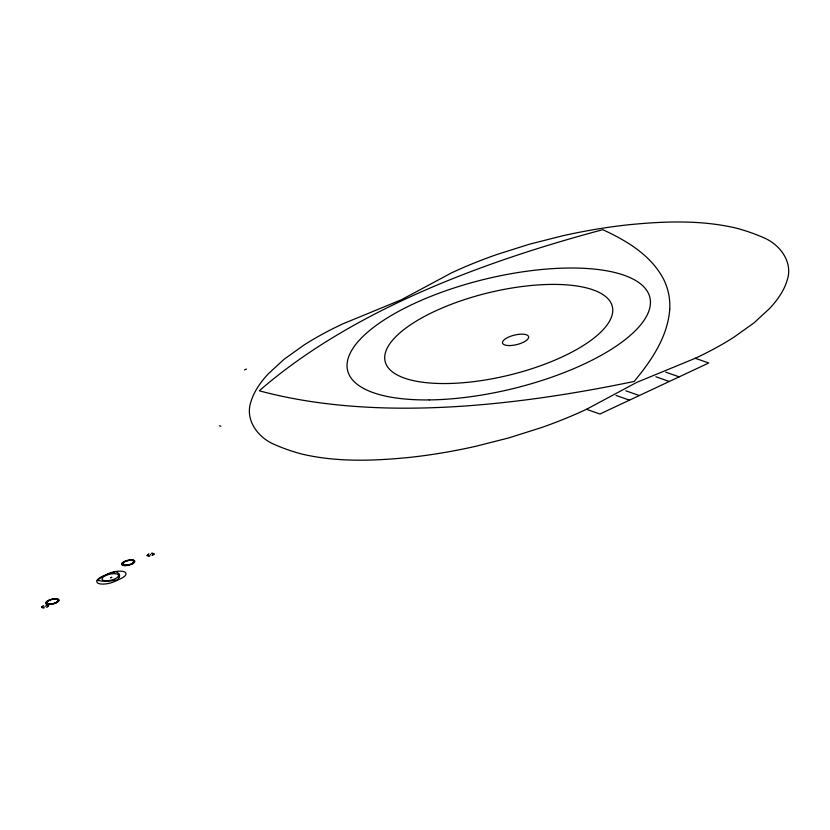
<?xml version="1.0" encoding="UTF-8"?>
<svg xmlns="http://www.w3.org/2000/svg" width="830" height="830" viewBox="0 0 830 830"><rect width="100%" height="100%" fill="white"/><g stroke="black" fill="none" stroke-linecap="round" stroke-linejoin="round"><path stroke-width="1.25" d="M46.916 602.663L46.874 602.777A2.096 0.757 -13.6 0 0 46.304 602.995L46.293 603.088A2.096 0.757 -13.6 0 0 46.905 603.026L47.009 603.109M122.674 563.923L122.612 563.954A2.096 0.757 -13.6 0 0 122.052 564.161L122.041 564.255A2.096 0.757 -13.6 0 0 122.664 564.182L122.767 564.276M133.734 561.62L133.796 561.547A2.096 0.757 -13.6 0 0 134.346 561.339L134.367 561.329A2.096 0.757 -13.6 0 0 133.744 561.308L133.64 561.225M43.741 607.892L44.291 607.788M46.407 604.966L45.837 605.174M149.275 556.152L149.857 555.893M122.062 563.746L122.041 563.84A2.096 0.757 -13.6 0 0 122.612 563.819M46.314 602.58L46.304 602.632A2.096 0.757 -13.6 0 0 46.864 602.663M57.882 600.837L57.903 600.785A2.096 0.757 -13.6 0 1 58.411 600.93L58.432 600.93M133.64 562.003L133.703 561.931A2.096 0.757 -13.6 0 0 134.315 561.754L134.367 561.661A2.096 0.757 -13.6 0 0 133.786 561.671M152.793 553.237L152.17 553.34M122.218 563.394L122.29 563.3A2.096 0.757 -13.6 0 0 122.736 563.425M42.942 607.788L43.502 607.757M151.88 553.32L151.402 553.288M47.134 605.205L46.677 605.163M148.539 555.893L148.995 555.934M57.395 601.968L57.529 601.864A2.096 0.757 -13.6 0 0 57.166 601.74L57.322 601.594A2.096 0.757 -13.6 0 0 57.944 601.501L58.069 601.397A2.096 0.757 -13.6 0 0 57.623 601.314L57.716 601.179A2.096 0.757 -13.6 0 0 58.339 601.034M123.255 562.366L123.12 562.47A2.096 0.757 -13.6 0 0 123.483 562.595L123.348 562.73A2.096 0.757 -13.6 0 0 122.705 562.833L122.581 562.937A2.096 0.757 -13.6 0 0 123.027 563.01L122.954 563.145A2.096 0.757 -13.6 0 0 122.311 563.29M56.731 602.03L56.554 602.144A2.096 0.757 -13.6 0 1 56.845 602.31L56.679 602.414A2.096 0.757 -13.6 0 1 56.118 602.424M123.919 562.304L124.095 562.19A2.096 0.757 -13.6 0 1 123.805 562.014L123.971 561.91A2.096 0.757 -13.6 0 1 124.531 561.9M42.423 607.581L42.797 607.674M47.767 605.34L47.383 605.257M147.958 555.737L148.311 555.83M153.197 553.548L152.959 553.392M48.846 600.733L49.043 600.63A2.096 0.757 -13.6 0 1 48.866 600.412L49.063 600.318A2.096 0.757 -13.6 0 1 49.561 600.36M124.593 561.9L124.801 561.796A2.096 0.757 -13.6 0 1 124.625 561.578L124.811 561.485M56.056 602.435L55.952 602.487A2.096 0.757 -13.6 0 1 56.025 602.746L55.932 602.808M131.711 563.653L131.607 563.705A2.096 0.757 -13.6 0 1 131.783 563.912L131.68 563.975M586.478 409.304L636.797 382.35L695.281 358.29A213.86 77.688 -13.6 0 0 733.782 337.312L753.972 322.891L769.649 308.459A228.219 82.896 -13.6 0 0 787.016 280.685C793.636 262.145 779.65 243.947 762.812 237.349A344.585 125.174 -13.6 0 0 736.988 228.302C701.257 219.743 664.021 221.216 627.729 224.857A228.219 82.896 -13.6 0 0 562.429 235.834L529.467 244.207L497.201 254.395A213.86 77.688 -13.6 0 0 451.572 272.863L401.274 299.806L342.769 323.887A213.86 77.688 -13.6 0 0 304.268 344.855L284.078 359.276L268.401 373.708A228.219 82.896 -13.6 0 0 251.034 401.492C244.414 420.022 258.4 438.219 275.238 444.818A344.585 125.174 -13.6 0 0 301.062 453.865C336.793 462.424 374.029 460.951 410.321 457.32A228.219 82.896 -13.6 0 0 475.621 446.333L508.583 437.96L540.849 427.782A213.86 77.688 -13.6 0 0 586.478 409.304L599.924 414.014L708.727 363.001L695.281 358.29M244.497 369.962L246.469 369.039M55.268 602.808L55.039 602.902A2.096 0.757 -13.6 0 1 55.102 603.151L54.884 603.244M150.438 554.492L150.728 554.679M45.235 606.606L44.945 606.419M147.667 555.446L147.128 555.695L147.833 555.633M153.612 553.776L153.353 553.631M42.133 607.301L41.614 607.529L42.288 607.477M47.995 605.651L48.545 605.402L47.901 605.454M131.939 560.406L131.804 560.395A2.096 0.757 -13.6 0 0 131.897 560.094L131.804 560.084M126.492 561.101L126.243 561.184A2.096 0.757 -13.6 0 0 125.787 561.09L125.558 561.163A2.096 0.757 -13.6 0 0 125.6 561.381M57.976 600.764L57.955 600.764A2.096 0.757 -13.6 0 0 58.556 600.588L58.608 600.495A2.096 0.757 -13.6 0 0 58.038 600.505L58.038 600.38A2.096 0.757 -13.6 0 0 58.598 600.173L58.608 600.121A2.096 0.757 -13.6 0 0 57.986 600.142L57.903 600.1M123.794 564.971L124.002 565.002A2.096 0.757 -13.6 0 0 123.712 565.292L123.857 565.334A2.096 0.757 -13.6 0 0 124.427 565.106M56.834 599.374L56.637 599.333A2.096 0.757 -13.6 0 0 56.938 599.042L56.793 599.001A2.096 0.757 -13.6 0 0 56.222 599.218L55.952 599.218M133.132 560.738L132.956 560.675A2.096 0.757 -13.6 0 0 133.36 560.385L133.246 560.333A2.096 0.757 -13.6 0 0 132.634 560.52L132.395 560.499A2.096 0.757 -13.6 0 0 132.696 560.209L132.551 560.167M57.405 599.561L57.208 599.519A2.096 0.757 -13.6 0 0 57.602 599.229M127.177 560.883L127.436 560.821A2.096 0.757 -13.6 0 1 127.613 560.53L127.851 560.468A2.096 0.757 -13.6 0 1 128.09 560.624L128.401 560.603M53.473 603.441L53.213 603.514A2.096 0.757 -13.6 0 1 53.037 603.794L52.798 603.866A2.096 0.757 -13.6 0 1 52.56 603.711L52.249 603.732M147.616 555.114L147.024 555.291L147.595 555.332M153.54 554.16L154.173 553.88L153.591 553.932M42.102 606.948L41.5 607.176L42.112 607.166M48.026 605.993L48.659 605.713L48.047 605.776M128.266 564.846L128.007 564.898A2.096 0.757 -13.6 0 1 127.716 565.189L127.478 565.24A2.096 0.757 -13.6 0 1 127.332 565.054L127.052 565.054M52.383 599.488L52.643 599.436A2.096 0.757 -13.6 0 1 52.933 599.146L53.172 599.094M47.58 601.574L47.601 601.563A2.096 0.757 -13.6 0 0 46.957 601.667L46.885 601.719A2.096 0.757 -13.6 0 0 47.279 601.843L47.206 601.989A2.096 0.757 -13.6 0 0 46.553 602.134L46.47 602.227A2.096 0.757 -13.6 0 0 46.988 602.269M147.875 554.71L147.709 554.959M153.28 554.554L153.996 554.347L153.477 554.305M42.361 606.543L42.174 606.792M47.767 606.388L48.026 606.139M53.597 599.281L53.348 599.312A2.096 0.757 -13.6 0 0 53.182 599.094M123.867 562.315L123.888 562.315A2.096 0.757 -13.6 0 0 123.276 562.366M56.751 602.02L56.782 602.02A2.096 0.757 -13.6 0 0 57.374 601.968M129.77 560.136L129.988 560.115A2.096 0.757 -13.6 0 1 130.019 560.333L130.279 560.364A2.096 0.757 -13.6 0 1 130.756 560.074L130.984 560.063A2.096 0.757 -13.6 0 1 130.912 560.312L131.14 560.343M50.775 604.199L50.661 604.209A2.096 0.757 -13.6 0 1 50.63 604.001L50.371 603.97A2.096 0.757 -13.6 0 1 49.893 604.25L49.665 604.271A2.096 0.757 -13.6 0 1 49.738 604.012L49.51 603.981M54.23 598.959L54.012 598.98A2.096 0.757 -13.6 0 0 53.649 599.25M126.253 565.126L126.368 565.126A2.096 0.757 -13.6 0 0 126.409 565.365M148.425 554.305L148.072 554.554M152.751 554.959L153.291 554.741M42.89 606.139L42.538 606.388M47.237 606.792L47.642 606.554M125.268 565.147L125.496 565.157A2.096 0.757 -13.6 0 0 125.413 565.427L125.621 565.427A2.096 0.757 -13.6 0 0 126.077 565.168M55.382 599.187L55.154 599.177A2.096 0.757 -13.6 0 0 55.237 598.907L55.029 598.907A2.096 0.757 -13.6 0 0 54.573 599.167M124.593 565.417L124.5 565.406A2.096 0.757 -13.6 0 1 124.687 565.137M55.963 598.907L56.15 598.928A2.096 0.757 -13.6 0 1 55.963 599.187M48.846 604.25L48.752 604.24A2.096 0.757 -13.6 0 1 48.928 603.97L48.69 603.939A2.096 0.757 -13.6 0 1 48.13 604.157L47.943 604.136A2.096 0.757 -13.6 0 1 48.233 603.866L48.036 603.804A2.096 0.757 -13.6 0 1 47.434 603.991L47.341 603.981A2.096 0.757 -13.6 0 1 47.652 603.68M149.058 553.901L148.549 554.087M46.532 607.166L47.134 607.021M152.015 555.332L152.658 555.208M43.648 605.765L43.139 605.983M665.733 372.141L679.179 376.851M655.876 376.758L669.333 381.478M625.882 390.826L639.328 395.537M616.026 395.443L629.482 400.164M219.494 425.769L220.842 426.236M123.099 565.137L123.162 565.168A2.096 0.757 -13.6 0 0 123.774 564.971M57.612 599.218L57.488 599.167A2.096 0.757 -13.6 0 0 56.876 599.353M47.694 603.649L47.507 603.597A2.096 0.757 -13.6 0 1 46.895 603.752M133.786 560.572L133.879 560.634A2.096 0.757 -13.6 0 1 133.423 560.893L133.381 560.924M46.812 603.732L46.864 603.752A2.096 0.757 -13.6 0 1 47.227 603.441M123.027 564.576L122.871 564.504A2.096 0.757 -13.6 0 1 122.269 564.618L122.218 564.576A2.096 0.757 -13.6 0 1 122.716 564.296M57.623 599.758L57.778 599.831A2.096 0.757 -13.6 0 1 58.38 599.716L58.463 599.789A2.096 0.757 -13.6 0 1 57.934 600.028M47.269 603.41L47.134 603.337A2.096 0.757 -13.6 0 1 46.511 603.452M133.423 560.966L133.537 560.997A2.096 0.757 -13.6 0 1 134.138 560.883M132.136 560.489A2.096 0.757 -13.6 0 1 132.675 560.281M131.192 560.323A2.096 0.757 -13.6 0 1 131.69 560.084M129.397 560.416A2.096 0.757 -13.6 0 1 129.739 560.157M129.065 560.437A2.096 0.757 -13.6 0 0 128.941 560.26L128.702 560.292A2.096 0.757 -13.6 0 0 128.432 560.572M127.135 560.873A2.096 0.757 -13.6 0 0 126.803 560.748L126.565 560.81A2.096 0.757 -13.6 0 0 126.502 561.049M124.832 561.485A2.096 0.757 -13.6 0 1 125.32 561.516M122.186 563.871A2.096 0.757 -13.6 0 1 122.778 563.695M122.539 564.846A2.096 0.757 -13.6 0 1 122.985 564.597M122.643 564.919A2.096 0.757 -13.6 0 0 123.245 564.774L123.442 564.815A2.096 0.757 -13.6 0 0 123.047 565.106M125.206 565.178A2.096 0.757 -13.6 0 1 124.718 565.406M127 565.085A2.096 0.757 -13.6 0 1 126.658 565.344M128.318 564.877A2.096 0.757 -13.6 0 0 128.536 565.023L128.775 564.981A2.096 0.757 -13.6 0 0 128.941 564.732M129.273 564.618A2.096 0.757 -13.6 0 0 129.594 564.742L129.833 564.68A2.096 0.757 -13.6 0 0 129.895 564.452L130.154 564.317A2.096 0.757 -13.6 0 0 130.621 564.4L130.85 564.327A2.096 0.757 -13.6 0 0 130.808 564.11M131.565 564.016A2.096 0.757 -13.6 0 1 131.088 563.975M131.877 563.591A2.096 0.757 -13.6 0 0 132.406 563.591L132.593 563.487A2.096 0.757 -13.6 0 0 132.333 563.321L132.53 563.186A2.096 0.757 -13.6 0 0 133.122 563.134L133.288 563.03A2.096 0.757 -13.6 0 0 132.925 562.906L133.07 562.761A2.096 0.757 -13.6 0 0 133.692 562.667L133.817 562.564A2.096 0.757 -13.6 0 0 133.371 562.481L133.464 562.346A2.096 0.757 -13.6 0 0 134.097 562.201L134.18 562.097A2.096 0.757 -13.6 0 0 133.661 562.066M133.07 560.53A2.096 0.757 -13.6 0 1 133.672 560.385M134.201 560.966A2.096 0.757 -13.6 0 1 133.692 561.194M55.444 599.156A2.096 0.757 -13.6 0 1 55.932 598.918M54.241 598.959A2.096 0.757 -13.6 0 1 54.272 599.167M52.332 599.457A2.096 0.757 -13.6 0 0 52.114 599.312L51.875 599.353A2.096 0.757 -13.6 0 0 51.709 599.602M51.377 599.716A2.096 0.757 -13.6 0 0 51.045 599.582L50.817 599.644A2.096 0.757 -13.6 0 0 50.755 599.883L50.495 600.017A2.096 0.757 -13.6 0 0 50.028 599.924L49.8 600.007A2.096 0.757 -13.6 0 0 49.842 600.215M48.773 600.744A2.096 0.757 -13.6 0 0 48.244 600.744L48.13 600.796A2.096 0.757 -13.6 0 0 48.316 601.003L48.14 601.148A2.096 0.757 -13.6 0 0 47.517 601.2L47.362 601.304A2.096 0.757 -13.6 0 0 47.725 601.428M46.428 602.705A2.096 0.757 -13.6 0 1 47.02 602.528M46.449 603.369A2.096 0.757 -13.6 0 1 46.957 603.14M49.458 604.012A2.096 0.757 -13.6 0 1 48.96 604.25M51.253 603.918A2.096 0.757 -13.6 0 1 50.91 604.178M51.585 603.887A2.096 0.757 -13.6 0 0 51.709 604.074L51.948 604.043A2.096 0.757 -13.6 0 0 52.217 603.763M53.514 603.452A2.096 0.757 -13.6 0 0 53.846 603.576L54.085 603.514A2.096 0.757 -13.6 0 0 54.147 603.286M54.863 603.244A2.096 0.757 -13.6 0 1 54.458 603.161M55.807 602.85A2.096 0.757 -13.6 0 1 55.33 602.808M57.436 599.706A2.096 0.757 -13.6 0 1 58.038 599.561M58.11 599.478A2.096 0.757 -13.6 0 1 57.664 599.727M669.737 309.331C667.693 336.918 651.322 360.77 634.162 381.437C577.794 393.171 520.763 402.125 463.296 406.129A442.421 160.709 -13.6 0 1 388.305 407.997C344.844 406.949 301.3 402.083 259.251 390.795C292.741 361.673 330.288 337.53 369.464 316.821A442.421 160.709 -13.6 0 1 438.178 284.597C491.63 262.322 546.887 244.611 602.808 229.692C626.536 240.638 650.907 255.09 663.461 278.984A442.421 160.709 -13.6 0 1 669.737 309.331M110.494 577.67L111.915 577.389L110.535 577.597M119.427 576.798L117.653 579.817L110.535 580.969A24.34 8.84 -13.6 0 1 102.381 581.166L97.266 580.326L101.571 577.244A24.34 8.84 -13.6 0 1 109.041 573.738L115.951 571.559L118.752 573.499A24.34 8.84 -13.6 0 1 119.437 576.798M106.116 574.765L101.8 576.684A12.097 4.399 -13.6 0 0 96.809 581.903L97.39 582.795A10.883 3.953 -13.6 0 0 98.614 583.459A18.737 6.806 -13.6 0 0 99.538 583.76A10.883 3.953 -13.6 0 0 100.783 583.988L102.982 584.102A12.097 4.399 -13.6 0 0 115.069 581.332L120.973 578.562A12.097 4.399 -13.6 0 0 125.942 573.323L125.392 572.451A10.883 3.953 -13.6 0 0 124.645 571.984A18.737 6.806 -13.6 0 0 123.794 571.652A10.883 3.953 -13.6 0 0 122 571.258L119.79 571.144A12.097 4.399 -13.6 0 0 107.713 573.904L106.116 574.765M429.245 399.915A155.48 56.482 -13.6 0 0 650.274 299.63A155.48 56.482 -13.6 0 0 416.702 302.379A155.48 56.482 -13.6 0 0 429.245 399.915M509.796 345.56A13.446 4.887 -13.6 0 0 528.637 336.793A13.446 4.887 -13.6 0 0 508.219 337.25A13.446 4.887 -13.6 0 0 509.796 345.56M449.331 383.481A116.854 42.444 -13.6 0 0 612.436 307.007A116.854 42.444 -13.6 0 0 434.453 311.437A116.854 42.444 -13.6 0 0 449.331 383.481M124.957 565.655A6.848 2.49 -13.6 0 0 134.875 561.319A6.848 2.49 -13.6 0 0 124.77 561.277A6.848 2.49 -13.6 0 0 124.957 565.655M106.51 580.824A8.456 3.071 -13.6 0 0 118.524 575.366A8.456 3.071 -13.6 0 0 105.825 575.512A8.456 3.071 -13.6 0 0 106.51 580.824M49.209 604.489A6.848 2.49 -13.6 0 0 59.127 600.152A6.848 2.49 -13.6 0 0 49.012 600.111A6.848 2.49 -13.6 0 0 49.209 604.489"/></g></svg>
